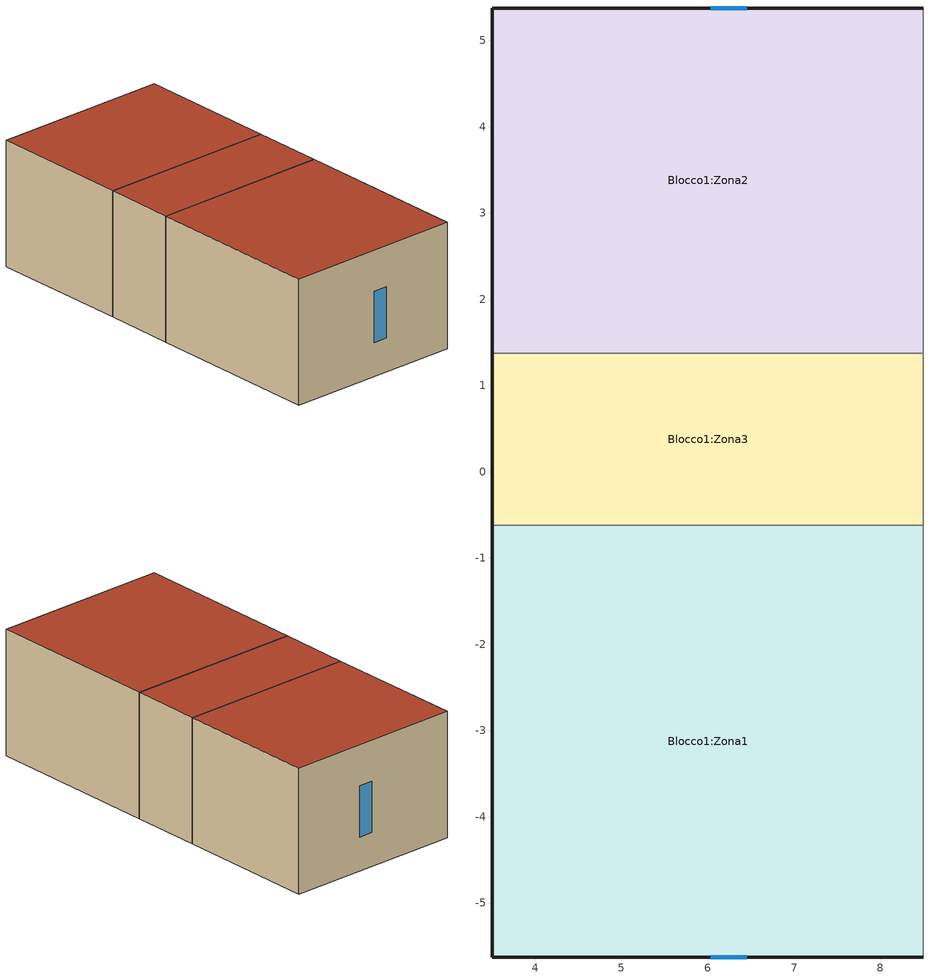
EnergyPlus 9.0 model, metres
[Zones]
Blocco1:Zona2
 floor adiabatic (Pavimento interno di progetto): 8.5,1.38 3.5,1.38 3.5,5.38 8.5,5.38 z0
 wall outside (Copia di Parete di progetto): 8.5,5.38 3.5,5.38 3.5,1.38 z0:3.5
 wall adiabatic (Partizione di progetto): 8.5,1.38 8.5,5.38 z0:3.5
 wall to Blocco1:Zona3 (Partizione di progetto): 3.5,1.38 5.5,1.38 8.5,1.38 z0:3.5
 window (1001): 6.45,5.38 6.04,5.38 z0.94:2.36
 roof outside (Tetto Piano di progetto): 3.5,1.38 8.5,1.38 8.5,5.38 3.5,5.38 z3.5
Blocco1:Zona3
 floor adiabatic (Pavimento interno di progetto): 8.5,-0.62 3.5,-0.62 3.5,1.38 8.5,1.38 z0
 wall outside (Copia di Parete di progetto): 3.5,1.38 3.5,-0.62 z0:3.5
 wall adiabatic (Partizione di progetto): 8.5,-0.62 8.5,1.38 z0:3.5
 wall to Blocco1:Zona1 (Partizione di progetto): 3.5,-0.62 8.5,-0.62 z0:3.5
 roof outside (Tetto Piano di progetto): 3.5,-0.62 8.5,-0.62 8.5,1.38 3.5,1.38 z3.5
Blocco1:Zona1
 floor adiabatic (Pavimento interno di progetto): 8.5,-5.62 3.5,-5.62 3.5,-0.62 8.5,-0.62 z0
 wall outside (Copia di Parete di progetto): 3.5,-0.62 3.5,-5.62 8.5,-5.62 z0:3.5
 wall adiabatic (Partizione di progetto): 8.5,-5.62 8.5,-0.62 z0:3.5
 window (1001): 6.04,-5.62 6.45,-5.62 z0.94:2.36
 roof outside (Tetto Piano di progetto): 3.5,-5.62 8.5,-5.62 8.5,-0.62 3.5,-0.62 z3.5
[Site:Location]
Senza titolo (O1-O1:31-12)  (01-01:31-12): Latitude {deg}=37.9; Longitude {deg}=23.73; Time Zone {hr}=2; Elevation {m}=15
[Site:GroundTemperature:BuildingSurface]
18, 18, 18, 18, 18, 18, 18, 18, 18, 18, 18, 18
[Site:GroundTemperature:Deep]
14, 14, 14, 14, 14, 14, 14, 14, 14, 14, 14, 14
[Site:GroundTemperature:Shallow]
14, 14, 14, 14, 14, 14, 14, 14, 14, 14, 14, 14
[Site:GroundTemperature:FCfactorMethod]
9.73, 11.26, 14.24, 17.06, 22.41, 25.22, 25.99, 24.57, 21.27, 17.17, 13.13, 10.46
[Site:GroundReflectance]
0.2, 0.2, 0.2, 0.2, 0.2, 0.2, 0.2, 0.2, 0.2, 0.2, 0.2, 0.2
[Site:GroundReflectance:SnowModifier]
2, 2
[SizingPeriod:DesignDay] Day of Month=15; Humidity Condition Type=WetBulb; Barometric Pressure {Pa}=101144.9; Wind Direction {deg}=0; Rain Indicator=No; Snow Indicator=No
Name | Month | Day Type | Maximum Dry-Bulb Temperature {C} | Daily Dry-Bulb Temperature Range {deltaC} | Wetbulb or DewPoint at Maximum Dry-Bulb {C} | Wind Speed {m/s} | Daylight Saving Time Indicator | Solar Model Indicator | Sky Clearness
Summer Design Day in Senza titolo (O1-O1:31-12) Lug | 7 | SummerDesignDay | 37.8 | 10.5 | 21.6 | 0 | Yes | ASHRAEClearSky | 0.98
Summer Design Day in Senza titolo (O1-O1:31-12) Ago | 8 | SummerDesignDay | 37.8 | 10.2 | 21 | 0 | Yes | ASHRAEClearSky | 0.98
Summer Design Day in Senza titolo (O1-O1:31-12) Set | 9 | SummerDesignDay | 33.5 | 9.5 | 20.5 | 0 | Yes | ASHRAEClearSky | 0.98
Winter Design Day in Senza titolo (O1-O1:31-12) | 1 | WinterDesignDay | 1.8 | 0 | 1.8 | 11.8 | No |  | 0
[Building]
Building: North Axis {deg}=0; Terrain=Suburbs; Loads Convergence Tolerance Value=.04; Temperature Convergence Tolerance Value {deltaC}=.4; Solar Distribution=FullExterior; Maximum Number of Warmup Days=25; Minimum Number of Warmup Days=6
[Material:NoMass] Roughness=Rough; Thermal Absorptance=0.9; Solar Absorptance=0.7; Visible Absorptance=0.7
Name | Thermal Resistance {m2-K/W}
3_RVAL_3 | .18
5_RVAL_2 | .15
[Construction]
Pavimento interno di progetto; Massa interna di progetto: Cast Concrete (Dense)_.1
Tetto Piano di progetto: Asphalt 1_.O1, MW Glass Wool (rolls)_.1445, 3_RVAL_3, Plasterboard_.O13
Partizione di progetto: Gypsum Plasterboard_.O25, 5_RVAL_2, Gypsum Plasterboard_.O25
Copia di Parete di progetto: Brickwork Outer_.1, XPS Extruded Polystyrene  - CO2 Blowing_.35, Concrete Block (Medium)_.1, Gypsum Plastering_.O13
1001: 42, 1004, 3
[WindowMaterial:Gas]
1004: Gas Type=Argon; Thickness {m}=.013
[WindowMaterial:Glazing] Optical Data Type=SpectralAverage; Thickness {m}=.006; Infrared Transmittance at Normal Incidence=0; Front Side Infrared Hemispherical Emissivity=.84; Conductivity {W/m-K}=.9; Dirt Correction Factor for Solar and Visible Transmittance=1
Name | Solar Transmittance at Normal Incidence | Front Side Solar Reflectance at Normal Incidence | Back Side Solar Reflectance at Normal Incidence | Visible Transmittance at Normal Incidence | Front Side Visible Reflectance at Normal Incidence | Back Side Visible Reflectance at Normal Incidence | Back Side Infrared Hemispherical Emissivity
3 | .775 | .071 | .071 | .881 | .08 | .08 | .84
42 | .6 | .17 | .22 | .84 | .055 | .078 | .1
[Material] Roughness=Rough; Thermal Absorptance=0.9
Name | Thickness {m} | Conductivity {W/m-K} | Density {kg/m3} | Specific Heat {J/kg-K} | Solar Absorptance | Visible Absorptance
Cast Concrete (Dense)_.1 | .1 | 1.4 | 2100 | 840 | 0.6 | 0.6
Asphalt 1_.O1 | .01 | 0.7 | 2100 | 1000 | 0.85 | 0.9
MW Glass Wool (rolls)_.1445 | .1445 | 0.04 | 12 | 840 | 0.6 | 0.6
Plasterboard_.O13 | .013 | 0.25 | 2800 | 896 | 0.5 | 0.5
Gypsum Plasterboard_.O25 | .025 | 0.25 | 900 | 1000 | 0.5 | 0.5
Brickwork Outer_.1 | .1 | 0.84 | 1700 | 800 | 0.7 | 0.7
XPS Extruded Polystyrene  - CO2 Blowing_.35 | .35 | 0.034 | 35 | 1400 | 0.6 | 0.6
Concrete Block (Medium)_.1 | .1 | 0.51 | 1400 | 1000 | 0.6 | 0.6
Gypsum Plastering_.O13 | .013 | 0.4 | 1000 | 1000 | 0.5 | 0.5
[Zone] Type=1; Multiplier=1; Zone Inside Convection Algorithm=TARP; Part of Total Floor Area=Yes
Name | Volume {m3} | Floor Area {m2}
Blocco1:Zona2 | 49.8611 | 14.665
Blocco1:Zona3 | 27.4058 | 8.0605
Blocco1:Zona1 | 64.7231 | 19.0362
[PEOPLE] Number of People Calculation Method=People/Area; Fraction Radiant=.3; Sensible Heat Fraction=AutoCalculate; Carbon Dioxide Generation Rate {m3/s-W}=3.82e-08; Enable ASHRAE 55 Comfort Warnings=No; Mean Radiant Temperature Calculation Type=ZoneAveraged; Work Efficiency Schedule=Work efficiency; Clothing Insulation Calculation Method=ClothingInsulationSchedule; Air Velocity Schedule=AirVelocitySchedule
Name | Zone or ZoneList | Number of People Schedule | People per Zone Floor Area {person/m2} | Activity Level Schedule | Clothing Insulation Schedule
People Blocco1:Zona2 | Blocco1:Zona2 | Dwell_DomBed_Occ | 0.0229388 | Activity Schedule 1165 | Clothing Schedule 1165
People Blocco1:Zona3 | Blocco1:Zona3 | Dwell_DomToilet_Occ | 0.0243172 | Activity Schedule 1173 | Clothing Schedule 1173
People Blocco1:Zona1 | Blocco1:Zona1 | Dwell_DomKitchen_Occ | 0.0237037 | Activity Schedule 1181 | Clothing Schedule 1181
[Lights] Design Level Calculation Method=Watts/Area; Return Air Fraction=0; Fraction Radiant=.42; Fraction Visible=.18; Fraction Replaceable=1
Name | Zone or ZoneList | Schedule | Watts per Zone Floor Area {W/m2}
Blocco1:Zona2 | Blocco1:Zona2 | Dwell_DomBed_Light | 2.5
Blocco1:Zona3 | Blocco1:Zona3 | Dwell_DomToilet_Light | 2.5
Blocco1:Zona1 | Blocco1:Zona1 | Dwell_DomKitchen_Light | 7.5
[WaterUse:Equipment]
Name | Peak Flow Rate {m3/s} | Flow Rate Fraction Schedule | Target Temperature Schedule | Hot Water Supply Temperature Schedule | Cold Water Supply Temperature Schedule | Zone
DHW Blocco1:Zona2 | 2.46744e-07 | Dwell_DomBed_Occ | DHW Supply Temperature Blocco1:Zona2 | DHW Supply Temperature Blocco1:Zona2 | DHW Mains Temperature Blocco1:Zona2 | Blocco1:Zona2
DHW Blocco1:Zona3 | 2.04892e-06 | Dwell_DomToilet_Occ | DHW Supply Temperature Blocco1:Zona3 | DHW Supply Temperature Blocco1:Zona3 | DHW Mains Temperature Blocco1:Zona3 | Blocco1:Zona3
[Daylighting:Controls] Daylighting Method=SplitFlux; Availability Schedule=On; Lighting Control Type=Continuous; Minimum Input Power Fraction for Continuous or ContinuousOff Dimming Control=.1; Minimum Light Output Fraction for Continuous or ContinuousOff Dimming Control=0.1; Number of Stepped Control Steps=1; Probability Lighting will be Reset When Needed in Manual Stepped Control=1; Glare Calculation Azimuth Angle of View Direction Clockwise from Zone y-Axis {deg}=0; Maximum Allowable Discomfort Glare Index=22; DElight Gridding Resolution {m2}=1; Fraction of Zone Controlled by Reference Point 1=1
Name | Zone | Glare Calculation Daylighting Reference Point | Daylighting Reference Point 1 | Illuminance Setpoint at Reference Point 1 {lux}
Blocco1:Zona2 | Blocco1:Zona2 | Blocco1:Zona2 Ref Point 1 | Blocco1:Zona2 Ref Point 1 | 100
Blocco1:Zona3 | Blocco1:Zona3 | Blocco1:Zona3 Ref Point 1 | Blocco1:Zona3 Ref Point 1 | 100
Blocco1:Zona1 | Blocco1:Zona1 | Blocco1:Zona1 Ref Point 1 | Blocco1:Zona1 Ref Point 1 | 300
[ZoneInfiltration:DesignFlowRate] Schedule=On 24/7; Design Flow Rate Calculation Method=Flow/zone; Constant Term Coefficient=1; Temperature Term Coefficient=0; Velocity Term Coefficient=0; Velocity Squared Term Coefficient=0
Name | Zone or ZoneList | Design Flow Rate {m3/s}
Blocco1:Zona2 Infiltration | Blocco1:Zona2 | .009695
Blocco1:Zona3 Infiltration | Blocco1:Zona3 | .005329
Blocco1:Zona1 Infiltration | Blocco1:Zona1 | .012585
[ZoneVentilation:DesignFlowRate] Design Flow Rate Calculation Method=Flow/zone; Ventilation Type=NATURAL; Fan Pressure Rise {Pa}=0; Fan Total Efficiency=1; Constant Term Coefficient=1; Temperature Term Coefficient=0; Velocity Term Coefficient=0; Velocity Squared Term Coefficient=0; Maximum Wind Speed {m/s}=40
Name | Zone or ZoneList | Schedule | Design Flow Rate {m3/s} | Minimum Indoor Temperature {C} | Maximum Indoor Temperature {C} | Delta Temperature {deltaC} | Minimum Outdoor Temperature {C} | Maximum Outdoor Temperature {C}
Blocco1:Zona2 Nat Vent | Blocco1:Zona2 | Copia di Dwell_DomBed_Occ_nat | .069252 | 23 | 100 | 1 | 15 | 24
Blocco1:Zona3 Nat Vent | Blocco1:Zona3 | Dwell_DomToilet_Occ | .038064 | 23 | 100 | 1 | 15 | 24
Blocco1:Zona1 Nat Vent | Blocco1:Zona1 | Natural Ventilation only in summer | .089893 | 21 | 21 | 0 | -100 | 100
[InternalMass]
Blocco1:Zona3 Internal mass: Construction=Massa interna di progetto; Zone=Blocco1:Zona3; Surface Area {m2}=12
[Sizing:Zone] Zone Cooling Design Supply Air Temperature Input Method=SupplyAirTemperature; Zone Cooling Design Supply Air Temperature {C}=12; Zone Cooling Design Supply Air Temperature Difference {deltaC}=0; Zone Heating Design Supply Air Temperature Input Method=SupplyAirTemperature; Zone Heating Design Supply Air Temperature {C}=35; Zone Heating Design Supply Air Temperature Difference {deltaC}=0; Zone Cooling Design Supply Air Humidity Ratio {kgWater/kgDryAir}=0.0077; Zone Heating Design Supply Air Humidity Ratio {kgWater/kgDryAir}=0.0156; Zone Heating Sizing Factor=1.25; Zone Cooling Sizing Factor=1.15; Cooling Design Air Flow Method=DesignDay; Cooling Minimum Air Flow Fraction=0; Heating Design Air Flow Method=DesignDay
Name | Design Specification Zone Air Distribution Object
Blocco1:Zona2 | Blocco1:Zona2
Blocco1:Zona3 | Blocco1:Zona3
Blocco1:Zona1 | Blocco1:Zona1
[DesignSpecification:ZoneAirDistribution] Zone Air Distribution Effectiveness in Cooling Mode=1; Zone Air Distribution Effectiveness in Heating Mode=1
Blocco1:Zona2; Blocco1:Zona3; Blocco1:Zona1
[ZoneControl:Thermostat] Control Type Schedule=Zone Control Type Sched
Name | Zone or ZoneList | Control 1
Blocco1:Zona2 Thermostat | Blocco1:Zona2 | Dual Setpoint - Zone Blocco1:Zona2
Blocco1:Zona3 Thermostat | Blocco1:Zona3 | Dual Setpoint - Zone Blocco1:Zona3
Blocco1:Zona1 Thermostat | Blocco1:Zona1 | Dual Setpoint - Zone Blocco1:Zona1
[ThermostatSetpoint:DualSetpoint]
Name | Heating Setpoint Temperature Schedule | Cooling Setpoint Temperature Schedule
Dual Setpoint - Zone Blocco1:Zona2 | Blocco1:Zona2 Heating Setpoint Schedule | Blocco1:Zona2 Cooling SP Sch
Dual Setpoint - Zone Blocco1:Zona3 | Blocco1:Zona3 Heating Setpoint Schedule | Blocco1:Zona3 Cooling SP Sch
Dual Setpoint - Zone Blocco1:Zona1 | Blocco1:Zona1 Heating Setpoint Schedule | Blocco1:Zona1 Cooling SP Sch
[Zone equipment]
Blocco1:Zona2: Blocco1:Zona2 Ideal Loads Air
Blocco1:Zona3: Blocco1:Zona3 Ideal Loads Air
Blocco1:Zona1: Blocco1:Zona1 Ideal Loads Air
[ZoneHVAC:IdealLoadsAirSystem] Maximum Heating Supply Air Temperature {C}=35; Minimum Cooling Supply Air Temperature {C}=12; Maximum Heating Supply Air Humidity Ratio {kgWater/kgDryAir}=0.0156; Minimum Cooling Supply Air Humidity Ratio {kgWater/kgDryAir}=0.0077; Heating Limit=LimitCapacity; Maximum Heating Air Flow Rate {m3/s}=Autosize; Maximum Sensible Heating Capacity {W}=Autosize; Cooling Limit=LimitFlowRateAndCapacity; Maximum Cooling Air Flow Rate {m3/s}=Autosize; Maximum Total Cooling Capacity {W}=Autosize; Dehumidification Control Type=None; Humidification Control Type=None; Outdoor Air Economizer Type=NoEconomizer; Heat Recovery Type=None
Name | Heating Availability Schedule | Cooling Availability Schedule
Blocco1:Zona2 Ideal Loads Air | Blocco1:Zona2 Heating Availability Sch | Blocco1:Zona2 Cooling Availability Sch
Blocco1:Zona3 Ideal Loads Air | Blocco1:Zona3 Heating Availability Sch | Blocco1:Zona3 Cooling Availability Sch
Blocco1:Zona1 Ideal Loads Air | Blocco1:Zona1 Heating Availability Sch | Blocco1:Zona1 Cooling Availability Sch
[Schedule:Compact]
On; On 24/7: Through: 12/31, For: AllDays, Until: 24:00, 1
Work efficiency: Through: 12/31, For: AllDays, Until: 24:00, 0
AirVelocitySchedule: Through: 12/31, For: AllDays, Until: 24:00, .137
Dwell_DomToilet_Occ: Through: 31 Dec, For: Weekdays SummerDesignDay, Until: 06:00, 0, Until: 07:00, 0.25, Until: 09:00, 1, Until: 10:00, 0.25, Until: 18:00, 0, Until: 19:00, 0.5, Until: 21:00, 1, Until: 22:00, 0.3, Until: 24:00, 0, For: Weekends, Until: 06:00, 0, Until: 07:00, 0.25, Until: 09:00, 1, Until: 10:00, 0.25, Until: 18:00, 0, Until: 19:00, 0.5, Until: 21:00, 1, Until: 22:00, 0.3, Until: 24:00, 0, For: Holidays, Until: 06:00, 0, Until: 07:00, 0.25, Until: 09:00, 1, Until: 10:00, 0.25, Until: 18:00, 0, Until: 19:00, 0.5, Until: 21:00, 1, Until: 22:00, 0.3, Until: 24:00, 0, For: WinterDesignDay AllOtherDays, Until: 24:00, 0
Dwell_DomToilet_Light: Through: 31 Dec, For: Weekdays SummerDesignDay, Until: 06:00, 0, Until: 10:00, 1, Until: 18:00, 0, Until: 22:00, 1, Until: 24:00, 0, For: Weekends, Until: 06:00, 0, Until: 10:00, 1, Until: 18:00, 0, Until: 22:00, 1, Until: 24:00, 0, For: Holidays, Until: 06:00, 0, Until: 10:00, 1, Until: 18:00, 0, Until: 22:00, 1, Until: 24:00, 0, For: WinterDesignDay AllOtherDays, Until: 24:00, 0
Dwell_DomBed_Occ: Through: 31 Dec, For: Weekdays SummerDesignDay, Until: 07:00, 1, Until: 08:00, 0.5, Until: 09:00, 0.25, Until: 22:00, 0, Until: 23:00, 0.25, Until: 24:00, 0.75, For: Weekends, Until: 07:00, 1, Until: 08:00, 0.5, Until: 09:00, 0.25, Until: 22:00, 0, Until: 23:00, 0.25, Until: 24:00, 0.75, For: Holidays, Until: 07:00, 1, Until: 08:00, 0.5, Until: 09:00, 0.25, Until: 22:00, 0, Until: 23:00, 0.25, Until: 24:00, 0.75, For: WinterDesignDay AllOtherDays, Until: 24:00, 0
Dwell_DomBed_Light; Dwell_DomKitchen_Occ: Through: 31 Dec, For: Weekdays SummerDesignDay, Until: 07:00, 0, Until: 10:00, 1, Until: 19:00, 0, Until: 23:00, 0.2, Until: 24:00, 0, For: Weekends, Until: 07:00, 0, Until: 10:00, 1, Until: 19:00, 0, Until: 23:00, 0.2, Until: 24:00, 0, For: Holidays, Until: 07:00, 0, Until: 10:00, 1, Until: 19:00, 0, Until: 23:00, 0.2, Until: 24:00, 0, For: WinterDesignDay AllOtherDays, Until: 24:00, 0
Dwell_DomKitchen_Light: Through: 31 Dec, For: Weekdays SummerDesignDay, Until: 07:00, 0, Until: 10:00, 1, Until: 19:00, 0, Until: 23:00, 1, Until: 24:00, 0, For: Weekends, Until: 07:00, 0, Until: 10:00, 1, Until: 19:00, 0, Until: 23:00, 1, Until: 24:00, 0, For: Holidays, Until: 07:00, 0, Until: 10:00, 1, Until: 19:00, 0, Until: 23:00, 1, Until: 24:00, 0, For: WinterDesignDay AllOtherDays, Until: 24:00, 0
Natural Ventilation only in summer: Through:30 April, For: AllDays, Until: 24:00, 0, Through: 15 Sep, For: AllDays, Until: 24:00, 1, Through: 31 Dec, For: AllDays, Until: 24:00, 0
Copia di Dwell_DomBed_Occ_nat: Through: 31 Dec, For: Weekdays SummerDesignDay, Until: 07:00, 0, Until: 24:00, 1, For: Weekends, Until: 07:00, 0, Until: 24:00, 1, For: Holidays, Until: 07:00, 0, Until: 24:00, 1, For: WinterDesignDay AllOtherDays, Until: 24:00, 0
Activity Schedule 1165: Through: 12/31, For: AllDays, Until: 24:00, 81
Clothing Schedule 1165; Clothing Schedule 1173; Clothing Schedule 1181: Through: 4/1, For: AllDays, Until: 24:00, 1, Through: 9/30, For: AllDays, Until: 24:00, .5, Through: 12/31, For: AllDays, Until: 24:00, 1
DHW Supply Temperature Blocco1:Zona2; DHW Supply Temperature Blocco1:Zona3: Through: 12/31, For: AllDays, Until: 24:00, 65
DHW Mains Temperature Blocco1:Zona2; DHW Mains Temperature Blocco1:Zona3: Through: 12/31, For: AllDays, Until: 24:00, 10
Activity Schedule 1173: Through: 12/31, For: AllDays, Until: 24:00, 126
Activity Schedule 1181: Through: 12/31, For: AllDays, Until: 24:00, 144
Blocco1:Zona2 Heating Setpoint Schedule: Through: 31 Dec, For: Weekdays SummerDesignDay, Until: 09:00, -50, Until: 20:00, -50, Until: 24:00, -50, For: WinterDesignDay, Until: 09:00, 21, Until: 20:00, 18, Until: 24:00, 21, For: Weekends, Until: 09:00, 21, Until: 20:00, 21, Until: 24:00, 21, For: Holidays, Until: 09:00, 21, Until: 20:00, 18, Until: 24:00, 21, For: AllOtherDays, Until: 24:00, -50
Blocco1:Zona2 Heating Availability Sch: Through: 31 Dec, For: Weekdays SummerDesignDay, Until: 09:00, 0, Until: 20:00, 0, Until: 24:00, 0, For: WinterDesignDay, Until: 09:00, 1, Until: 20:00, 1, Until: 24:00, 1, For: Weekends, Until: 09:00, 1, Until: 20:00, 1, Until: 24:00, 1, For: Holidays, Until: 09:00, 1, Until: 20:00, 1, Until: 24:00, 1, For: AllOtherDays, Until: 24:00, 0
Blocco1:Zona2 Cooling SP Sch: Through: 31 Dec, For: Weekdays SummerDesignDay, Until: 09:00, 25, Until: 20:00, 100, Until: 24:00, 25, For: Weekends, Until: 09:00, 25, Until: 20:00, 100, Until: 24:00, 25, For: Holidays, Until: 09:00, 25, Until: 20:00, 100, Until: 24:00, 25, For: WinterDesignDay AllOtherDays, Until: 24:00, 100
Blocco1:Zona2 Cooling Availability Sch: Through: 31 Dec, For: Weekdays SummerDesignDay, Until: 09:00, 1, Until: 20:00, 0, Until: 24:00, 1, For: Weekends, Until: 09:00, 1, Until: 20:00, 0, Until: 24:00, 1, For: Holidays, Until: 09:00, 1, Until: 20:00, 0, Until: 24:00, 1, For: WinterDesignDay AllOtherDays, Until: 24:00, 0
Blocco1:Zona3 Heating Setpoint Schedule: Through: 31 Dec, For: Weekdays SummerDesignDay, Until: 24:00, -50, For: WinterDesignDay, Until: 24:00, 21, For: Weekends, Until: 04:00, -50, Until: 10:00, -50, Until: 16:00, 18, Until: 22:00, 18, Until: 24:00, 18, For: Holidays, Until: 04:00, -50, Until: 10:00, -50, Until: 22:00, 18, Until: 24:00, 18, For: AllOtherDays, Until: 24:00, -50
Blocco1:Zona3 Heating Availability Sch: Through: 31 Dec, For: Weekdays SummerDesignDay, Until: 24:00, 0, For: WinterDesignDay, Until: 24:00, 1, For: Weekends, Until: 04:00, 0, Until: 10:00, 0, Until: 16:00, 1, Until: 22:00, 1, Until: 24:00, 1, For: Holidays, Until: 04:00, 0, Until: 10:00, 0, Until: 22:00, 1, Until: 24:00, 1, For: AllOtherDays, Until: 24:00, 0
Blocco1:Zona3 Cooling SP Sch: Through: 31 Dec, For: Weekdays SummerDesignDay, Until: 04:00, 100, Until: 10:00, 25, Until: 16:00, 100, Until: 22:00, 25, Until: 24:00, 100, For: Weekends, Until: 04:00, 100, Until: 10:00, 25, Until: 16:00, 100, Until: 22:00, 25, Until: 24:00, 100, For: Holidays, Until: 04:00, 100, Until: 10:00, 25, Until: 16:00, 100, Until: 22:00, 25, Until: 24:00, 100, For: WinterDesignDay AllOtherDays, Until: 24:00, 100
Blocco1:Zona3 Cooling Availability Sch: Through: 31 Dec, For: Weekdays SummerDesignDay, Until: 04:00, 0, Until: 10:00, 1, Until: 16:00, 0, Until: 22:00, 1, Until: 24:00, 0, For: Weekends, Until: 04:00, 0, Until: 10:00, 1, Until: 16:00, 0, Until: 22:00, 1, Until: 24:00, 0, For: Holidays, Until: 04:00, 0, Until: 10:00, 1, Until: 16:00, 0, Until: 22:00, 1, Until: 24:00, 0, For: WinterDesignDay AllOtherDays, Until: 24:00, 0
Blocco1:Zona1 Heating Setpoint Schedule: Through: 30 Apr, For: AllDays, Until: 24:00, 20, Through: 31 May, For: AllDays, Until: 24:00, -50, Through: 10 Sep, For: AllDays, Until: 24:00, -50, Through: 31 Oct, For: AllDays, Until: 24:00, 20, Through: 31 Dec, For: AllDays, Until: 24:00, 20
Blocco1:Zona1 Heating Availability Sch: Through: 30 Apr, For: AllDays, Until: 24:00, 1, Through: 31 May, For: AllDays, Until: 24:00, 0, Through: 10 Sep, For: AllDays, Until: 24:00, 0, Through: 31 Oct, For: AllDays, Until: 24:00, 1, Through: 31 Dec, For: AllDays, Until: 24:00, 1
Blocco1:Zona1 Cooling SP Sch: Through: 31 Dec, For: Weekdays SummerDesignDay, Until: 05:00, 100, Until: 10:00, 25, Until: 17:00, 100, Until: 24:00, 25, For: Weekends, Until: 05:00, 100, Until: 10:00, 25, Until: 17:00, 100, Until: 24:00, 25, For: Holidays, Until: 05:00, 100, Until: 10:00, 25, Until: 17:00, 100, Until: 24:00, 25, For: WinterDesignDay AllOtherDays, Until: 24:00, 100
Blocco1:Zona1 Cooling Availability Sch: Through: 31 Dec, For: Weekdays SummerDesignDay, Until: 05:00, 0, Until: 10:00, 1, Until: 17:00, 0, Until: 24:00, 1, For: Weekends, Until: 05:00, 0, Until: 10:00, 1, Until: 17:00, 0, Until: 24:00, 1, For: Holidays, Until: 05:00, 0, Until: 10:00, 1, Until: 17:00, 0, Until: 24:00, 1, For: WinterDesignDay AllOtherDays, Until: 24:00, 0
[Schedule:Day:Hourly]
Summer Control Type Day Sch; Winter Control Type Day Sch: 4, 4, 4, 4, 4, 4, 4, 4, 4, 4, 4, 4, 4, 4, 4, 4, 4, 4, 4, 4, 4, 4, 4, 4
[Schedule:Week:Daily]
Summer Control Type Week Sch: Summer Control Type Day Sch, Summer Control Type Day Sch, Summer Control Type Day Sch, Summer Control Type Day Sch, Summer Control Type Day Sch, Summer Control Type Day Sch, Summer Control Type Day Sch, Summer Control Type Day Sch, Summer Control Type Day Sch, Summer Control Type Day Sch, Summer Control Type Day Sch, Summer Control Type Day Sch
Winter Control Type Week Sch: Winter Control Type Day Sch, Winter Control Type Day Sch, Winter Control Type Day Sch, Winter Control Type Day Sch, Winter Control Type Day Sch, Winter Control Type Day Sch, Winter Control Type Day Sch, Winter Control Type Day Sch, Winter Control Type Day Sch, Winter Control Type Day Sch, Winter Control Type Day Sch, Winter Control Type Day Sch
[Schedule:Year]
Zone Control Type Sched: Winter Control Type Week Sch, 1, 1, 3, 31, Summer Control Type Week Sch, 4, 1, 9, 30, Winter Control Type Week Sch, 10, 1, 12, 31
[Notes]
Hourly weather file: C:\ProgramData\DesignBuilder\Weather Data\GRC_ATHENS_IWEC.epw
